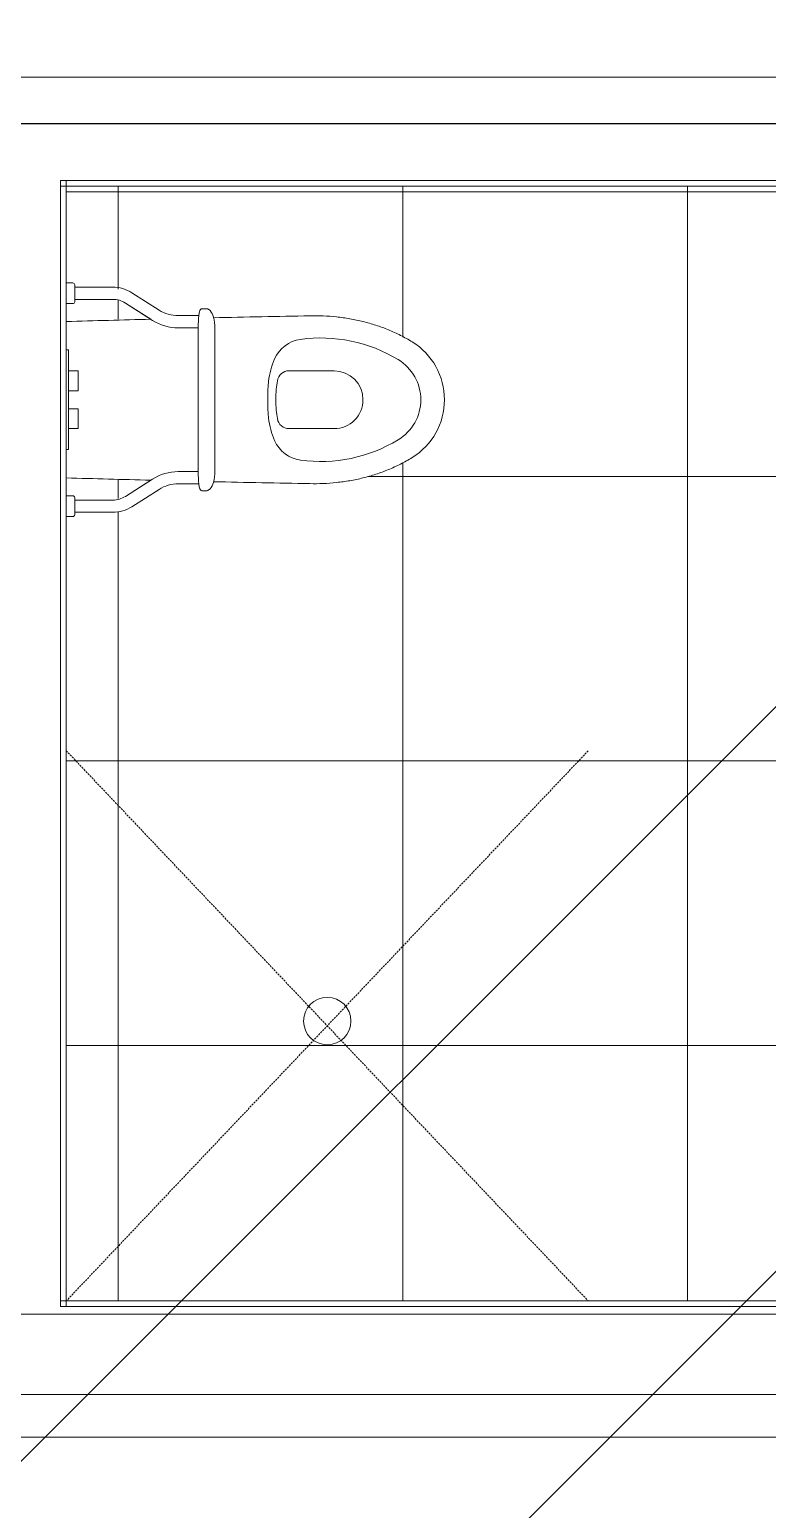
# Model space of a CAD drawing. Header units: millimetres. Extents: x 674 to 609626, y -20132 to 4061356.
# Drawn here: x 435023 to 436577, y 3969435 to 3972555 of the extents above; entities that cross this region are included whole.
import ezdxf

# ---------------------------------------------------------------- set-up
doc = ezdxf.new("R2010")
doc.units = ezdxf.units.MM
doc.linetypes.add('Hidden', pattern=[6, 4, -2])
doc.linetypes.add('Hidden_2_', pattern=[4, 3, -1])
for name, color, linetype, lineweight in [('A-000-M_MASS', 13, 'Continuous', 25), ('A-000-MH_MASS', 13, 'Hidden_2_', 25), ('A-230-H-FLOOR', 190, 'Continuous', 13), ('A-230-M_FLOOR', 192, 'Continuous', 13), ('A-760-M_FFE_STORAGE', 31, 'Continuous', 13), ('M-520-M_DRAINAGE_FW', 2, 'Continuous', 13), ('Z-030-M_GRID', 191, 'Continuous', 13), ('Z-060-M_DETAIL', 92, 'Continuous', 25)]:
    doc.layers.add(name, color=color, linetype=linetype, lineweight=lineweight)

# ---------------------------------------------------------------- blocks, each defined once
blk = doc.blocks.new('ASSEMBLY - Disabled Shower - Disabled Shower-3176797-S0_021 - ROOF LOADING PLAN')
at = {"layer": 'A-000-MH_MASS', "linetype": 'Hidden', "lineweight": 5}
for p, q in [((-1160, 6.833295953619878e-14), (1.353583911622991e-13, 1100.000000000004)), ((-1160, 1100), (0.1063010017209386, 4.060751734868973e-13))]:
    blk.add_line(p, q, dxfattribs=at)
blk = doc.blocks.new('WALL_FINISH - M-TIL2 Wall Tile-2625529-S0_021 - ROOF LOADING PLAN')
at = {"layer": 'A-000-M_MASS', "lineweight": 5}
for p, q in [((3660.000000001871, 0), (0, 0)), ((0, 0), (0, -12.00000000020518)), ((3660.000000001871, -12.00000000020518), (3660.000000001871, 0)), ((0, -12.00000000020518), (1103.500003744753, -12.00000000020518)), ((1541.500003744751, -12.00000000020518), (3660.000000001871, -12.00000000020518))]:
    blk.add_line(p, q, dxfattribs=at)
blk = doc.blocks.new('WALL_FINISH - M-TIL2 Wall Tile-2702120-S0_021 - ROOF LOADING PLAN')
at = {"layer": 'A-000-M_MASS', "lineweight": 5}
for p, q in [((2374.000000003168, 0), (0, 0)), ((0, 0), (0, -11.99999999992797)), ((2374.000000003168, -11.99999999992797), (2374.000000003168, 0)), ((0, -11.99999999992797), (1665.760169869113, -11.99999999992797)), ((1709.360169869095, -11.99999999992797), (1747.194808137172, -11.99999999992797)), ((2076.805191862945, -11.99999999992797), (2114.639830131022, -11.99999999992797)), ((2158.239830131003, -11.99999999992797), (2374.000000003168, -11.99999999992797))]:
    blk.add_line(p, q, dxfattribs=at)
blk = doc.blocks.new('WALL_FINISH - M-TIL2 Wall Tile-2702121-S0_021 - ROOF LOADING PLAN')
at = {"layer": 'A-000-M_MASS', "lineweight": 5}
for p, q in [((2297.119226130982, 0), (0, 0)), ((0, 0), (0, -12.00000000020518)), ((2297.119226130982, -12.00000000020518), (2297.119226130982, 0)), ((0, -12.00000000020518), (2297.119226130982, -12.00000000020518))]:
    blk.add_line(p, q, dxfattribs=at)
blk = doc.blocks.new('WALL_FINISH - M-FLT1 - Skirting Tile-2702124-S0_021 - ROOF LOADING PLAN')
at = {"layer": 'A-000-M_MASS', "lineweight": 5}
h = blk.add_hatch(dxfattribs=at)
h.set_pattern_fill('FP_16', color=256, style=0, pattern_type=2)
h.set_pattern_definition([(0, (0, 0), (0, 600), []), (90, (0, 0), (-600, 3.673940397442059e-14), [])])
h.paths.add_polyline_path([(2374.000000007361, -11.99999999731176), (2374.047701345484, -11.99999999731176), (2374.047701345484, 2.702836354728788e-09), (2374.000000007361, 2.702836354728788e-09)])
blk = doc.blocks.new('718300BW_BK_File_Rfa_150605_ori_2016Mar11091553 - Standard-2536217-S0_021 - ROOF LOADING PLAN')
at = {"layer": 'M-520-M_DRAINAGE_FW', "lineweight": 5}
for p, q in [((-2389579.350064433, 3972021.155113462), (-2389579.350064433, 3971977.555113462)), ((-2389565.350064433, 3972021.155113462), (-2389579.350064433, 3972021.155113462)), ((-2389561.350064433, 3972012.175331178), (-2389561.350064433, 3972017.155113463)), ((-2389481.282103977, 3972012.175331178), (-2389561.350064433, 3972012.175331178)), ((-2389561.350064433, 3972012.175331178), (-2389561.350064433, 3971986.439020642)), ((-2389561.350064433, 3971981.555113462), (-2389561.350064433, 3971986.475331177)), ((-2389561.350064433, 3971986.475331177), (-2389481.282103977, 3971986.475331177)), ((-2389454.780030637, 3971978.746115494), (-2389401.18641071, 3971944.579282484)), ((-2389454.780030637, 3971978.746115494), (-2389397.530651784, 3971942.248674755)), ((-2389383.715169333, 3971963.91944873), (-2389440.964548185, 3972000.416889468)), ((-2389383.715169333, 3971963.91944873), (-2389440.964548185, 3972000.416889468)), ((-2389579.350064433, 3971977.555113462), (-2389565.350064433, 3971977.555113462)), ((-2389300.094900148, 3971952.16100702), (-2389343.397613541, 3971952.16100702)), ((-2389300.094900148, 3971952.16100702), (-2389343.397613541, 3971952.16100702)), ((-2389282.634095424, 3971966.707769084), (-2389293.768501691, 3971966.707769084)), ((-2389579.350064433, 3971939.720475195), (-2389579.350064433, 3971610.110091468)), ((-2389343.397613541, 3971926.46100702), (-2389301.321349781, 3971926.46100702)), ((-2389301.321349781, 3971621.890627593), (-2389301.321349781, 3971927.93993907)), ((-2389266.139877524, 3971896.358108277), (-2389266.139877524, 3971925.515611933)), ((-2389266.139877524, 3971653.472458385), (-2389266.139877524, 3971896.358108277)), ((-2389579.350064433, 3971879.915283332), (-2389574.350064433, 3971879.915283332)), ((-2389574.350064433, 3971879.915283332), (-2389574.350064433, 3971835.915283332)), ((-2389574.350064433, 3971835.915283332), (-2389554.350064433, 3971835.915283332)), ((-2389574.350064433, 3971793.915283332), (-2389574.350064433, 3971835.915283332)), ((-2389554.350064433, 3971835.915283332), (-2389554.350064433, 3971793.915283332)), ((-2389015.030745856, 3971835.892512978), (-2389109.797297284, 3971835.892512978)), ((-2389554.350064433, 3971793.915283332), (-2389574.350064433, 3971793.915283332)), ((-2389574.350064433, 3971793.915283332), (-2389574.350064433, 3971755.915283331)), ((-2389574.350064433, 3971755.915283331), (-2389554.350064433, 3971755.915283331)), ((-2389574.350064433, 3971713.915283331), (-2389574.350064433, 3971755.915283331)), ((-2389554.350064433, 3971755.915283331), (-2389554.350064433, 3971713.915283331)), ((-2389554.350064433, 3971713.915283331), (-2389574.350064433, 3971713.915283331)), ((-2389574.350064433, 3971713.915283331), (-2389574.350064433, 3971669.915283331)), ((-2389109.797297284, 3971713.938053685), (-2389015.030745856, 3971713.938053685)), ((-2389574.350064433, 3971669.915283331), (-2389579.350064433, 3971669.915283331)), ((-2389266.139877524, 3971624.31495473), (-2389266.139877524, 3971653.472458385)), ((-2389397.530651784, 3971607.581891907), (-2389454.780030637, 3971571.084451169)), ((-2389401.18641071, 3971605.251284179), (-2389454.780030637, 3971571.084451169)), ((-2389301.321349781, 3971623.369559643), (-2389343.397613541, 3971623.369559643)), ((-2389440.964548185, 3971549.413677195), (-2389383.715169333, 3971585.911117933)), ((-2389440.964548185, 3971549.413677195), (-2389383.715169333, 3971585.911117933)), ((-2389343.397613541, 3971597.669559643), (-2389300.094900148, 3971597.669559643)), ((-2389343.397613541, 3971597.669559643), (-2389300.094900148, 3971597.669559643)), ((-2389293.768501691, 3971583.122797579), (-2389282.634095424, 3971583.122797579)), ((-2389565.350064433, 3971572.275453201), (-2389579.350064433, 3971572.275453201)), ((-2389579.350064433, 3971572.275453201), (-2389579.350064433, 3971528.6754532)), ((-2389561.350064433, 3971563.355235485), (-2389561.350064433, 3971568.275453201)), ((-2389481.282103977, 3971563.355235485), (-2389561.350064433, 3971563.355235485)), ((-2389561.350064433, 3971563.355235485), (-2389561.350064433, 3971537.655235485)), ((-2389579.350064433, 3971528.6754532), (-2389565.350064433, 3971528.6754532)), ((-2389561.350064433, 3971532.675453201), (-2389561.350064433, 3971537.655235485)), ((-2389561.350064433, 3971537.655235485), (-2389481.282103977, 3971537.655235485))]:
    blk.add_line(p, q, dxfattribs=at)
for centre, radius, start, end in [((-2389565.350064433, 3972017.155113463), 4, 0, 90), ((-2389481.282103977, 3971937.175331178), 74.99999999997664, 57.48180502226009, 90), ((-2389565.350064433, 3971981.555113462), 4, 269.9999999999996, 0), ((-2389481.282103977, 3971937.175331178), 49.29999999981374, 57.48180502237972, 90), ((-2389343.397613541, 3972027.16100702), 75, 237.4818050218552, 269.9999999999996), ((-2389343.397613541, 3972027.16100702), 75, 237.4818050218552, 269.9999999999996), ((-2389061.538037173, 3971927.93993907), 239.7833126070909, 174.1430584105829, 180), ((-2389013.25746979, 3971902.95371622), 291.0276085219569, 168.6226962998856, 170.2655989045052), ((-2389285.021251095, 3971957.638886308), 13.81646037595927, 146.9818680065118, 168.6226963009214), ((-2389293.768501691, 3971963.32335368), 3.384415403474122, 90, 146.9818680056623), ((-2389282.634095424, 3971962.779110233), 3.92865885142191, 36.119652482021, 90), ((-2389282.634095424, 3971962.779110233), 3.92865885142191, 36.119652482021, 90), ((-2389279.740628451, 3971960.313127941), 4.790016372685182, 35.15022642253074, 86.64820490899854), ((-2389279.740628451, 3971960.313127941), 4.790016372304436, 35.15022642359364, 86.64820490873272), ((-2389311.97773896, 3971937.614262923), 44.21678097662872, 15.26304894662257, 35.15022642344385), ((-2389311.97773896, 3971937.614262923), 44.21678097662872, 15.26304894662257, 35.15022642379125), ((-2389356.315283431, 3971925.515611933), 90.17540590624367, 14.27226994529663, 15.26304894649871), ((-2389356.315283431, 3971925.515611933), 90.175405906979, 0, 15.26304894649596), ((-2388216.373384464, 3925230.735332999), 46728.8668645403, 91.04173268262902, 91.29067453795969), ((-2388216.373384359, 3925230.735329196), 46728.86686834515, 91.45289338673523, 91.67142697524162), ((-2389343.397613541, 3972027.16100702), 100.7000000001479, 237.4818050221069, 269.9999999999996), ((-2389076.2629268, 3971832.840684515), 69.99999999995347, 97.79479260633163, 156.1029035252608), ((-2389043.087068249, 3971590.487197558), 314.61367547738, 58.73958812071215, 97.79479260623508), ((-2388925.804463007, 3971774.915283736), 143.4378955040511, 301.7836896222476, 58.2163093337852), ((-2388997.89808616, 3971798.118918068), 155.7125971702783, 156.1029035252305, 174.3244442474096), ((-2388931.127498007, 3971774.915283331), 98.86228106543055, 301.2604118794789, 58.73958812066085), ((-2389109.797297284, 3971810.892512978), 25, 90, 170.9081279366679), ((-2389015.030745856, 3971774.915283331), 60.97722964640707, 0, 90), ((-2388764.419787994, 3971774.915283331), 390.3410787734375, 174.3244442473634, 185.6755557525682), ((-2388884.979732572, 3971774.915283331), 252.6780587939267, 175.0255390979863, 180), ((-2388884.979732572, 3971774.915283331), 252.6780587939087, 170.908127936262, 175.0255390979856), ((-2388884.979732572, 3971774.915283331), 252.6780587942339, 180, 184.9744609019181), ((-2389015.030745856, 3971774.915283331), 60.97722964640707, 269.9999999999996, 0), ((-2388997.89808616, 3971751.711648595), 155.7125971700442, 185.6755557525746, 203.8970964747111), ((-2388884.979732572, 3971774.915283331), 252.6780587939267, 184.974460901909, 189.0918720636335), ((-2389109.797297284, 3971738.938053685), 24.9999999999216, 189.0918720633581, 269.9999999999996), ((-2389076.2629268, 3971716.989882148), 70.00000000000536, 203.8970964748024, 262.2052073936911), ((-2389043.087068249, 3971959.343369104), 314.6136754774075, 262.2052073937494, 301.2604118793374), ((-2388216.373384422, 4018319.095235073), 46728.86686595061, 268.3285730247495, 268.5471066132671), ((-2389343.397613541, 3971522.669559643), 100.6999999997206, 90, 122.5181949780129), ((-2389061.538037173, 3971621.890627593), 239.7833126070909, 180, 185.8569415893174), ((-2389356.315283431, 3971624.31495473), 90.17540590709521, 344.7369510535788, 0), ((-2389343.397613541, 3971522.669559643), 75.00000000022696, 90, 122.5181949780085), ((-2389343.397613541, 3971522.669559643), 75.00000000022696, 90, 122.5181949780085), ((-2389013.25746979, 3971646.876850443), 291.0276085219048, 189.7344010954794, 191.3773037000965), ((-2389285.021251095, 3971592.191680355), 13.81646037599396, 191.3773036988387, 213.0181319929221), ((-2389293.768501691, 3971586.507212983), 3.384415403506218, 213.0181319943373, 269.9999999999996), ((-2389282.634095424, 3971587.05145643), 3.928658851422369, 269.9999999999996, 323.8803475173571), ((-2389282.634095424, 3971587.05145643), 3.928658851422369, 269.9999999999996, 323.8803475173571), ((-2389279.740628451, 3971589.517438722), 4.790016372580443, 273.3517950884624, 324.8497735815595), ((-2389279.740628451, 3971589.517438722), 4.790016372580443, 273.3517950884624, 324.8497735815595), ((-2389311.97773896, 3971612.21630374), 44.21678097649198, 324.8497735765558, 344.736951053377), ((-2389311.97773896, 3971612.21630374), 44.21678097649198, 324.8497735765558, 344.736951053377), ((-2389356.31528343, 3971624.31495473), 90.17540590562491, 344.7369510532925, 345.7277300545075), ((-2388216.373384468, 4018319.09523348), 46728.86686435735, 268.7093254620401, 268.9582673173711), ((-2389565.350064433, 3971568.275453201), 4, 0, 90), ((-2389481.282103977, 3971612.655235485), 49.30000000005567, 269.9999999999996, 302.5181949777518), ((-2389481.282103977, 3971612.655235485), 75, 269.9999999999996, 302.5181949778141), ((-2389565.350064433, 3971532.675453201), 4, 269.9999999999996, 0)]:
    blk.add_arc(centre, radius, start, end, dxfattribs=at)
for points in [[(-2388850.253736706, 3971896.843613595), (-2388858.350786244, 3971901.763810352), (-2388874.830928276, 3971910.932445812), (-2388900.337732379, 3971922.682632694), (-2388922.427739554, 3971930.774213522), (-2388940.468299868, 3971936.249549897), (-2388954.073532991, 3971939.879928438), (-2388967.793135892, 3971943.013550204), (-2388986.30419558, 3971946.519380491), (-2389009.614082911, 3971949.745910123), (-2389037.642647265, 3971951.8763397), (-2389056.484853813, 3971952.077867746), (-2389065.935189893, 3971951.878760603)], [(-2389065.935189893, 3971597.95180606), (-2389056.484853911, 3971597.752698919), (-2389037.642647556, 3971597.954226963), (-2389009.614083491, 3971600.084656517), (-2388986.3041964, 3971603.311186117), (-2388967.793136903, 3971606.817016368), (-2388954.073534143, 3971609.950638102), (-2388940.46830116, 3971613.581016605), (-2388922.427741032, 3971619.056352924), (-2388900.337734085, 3971627.147933668), (-2388874.830930244, 3971638.89812043), (-2388858.350788382, 3971648.066755794), (-2388850.253738928, 3971652.986952501)]]:
    blk.add_open_spline(points, degree=3, knots=[0, 0, 0, 0, 0.125, 0.25, 0.375, 0.4375, 0.5, 0.5625, 0.625, 0.75, 0.875, 1, 1, 1, 1], dxfattribs=at)
blk = doc.blocks.new('Joinery_Custom Bench Seat - Joinery_Custom Bench Seat-3199195-S0_021 - ROOF LOADING PLAN')
at = {"layer": 'A-760-M_FFE_STORAGE', "lineweight": 5}
for p, q in [((1647.051959496732, 263.4296733577061), (1015.524413363122, 45.97730067136717)), ((1671.469571083616, 192.5157801833564), (1647.051959499383, 263.4296733533234)), ((1810.053587517815, -209.9614278168778), (1671.469571083616, 192.515780183356)), ((728.3473678730529, -2.079655389833533), (-1071.321866550201, -2.079655389833533)), ((1810.0068475485, -209.8204731159097), (959.7156396959545, -502.6059734798999)), ((1810.055383265776, -209.9614278170426), (1810.006847551133, -209.8204731202568)), ((1810.05538326573, -209.9614278169091), (1825.743290636397, -255.5213673982701)), ((1838.669214123745, -293.0601084937194), (1825.743290636443, -255.5213673984038)), ((976.0144293166202, -600.0000000001982), (1841.715923276938, -301.9081901187395)), ((1841.715923276938, -301.9081901187399), (1838.669214123745, -293.0601084937196)), ((1850.088620596999, -326.2316063735626), (1841.713396730912, -301.908190118701)), ((1055.007473863361, -599.9999999997254), (1850.088620596999, -326.2316063735626)), ((-1469.242211155876, -399.9999999957855), (-1469.242211155876, -502.7549646901992)), ((959.7161521467797, -502.6058877231645), (-1471.321866550093, -502.6058877231645)), ((-1471.321866547442, -502.6058877275489), (-1471.321866547442, -502.7549646947228)), ((-1471.321866547442, -550.9402169231203), (-1471.321866547442, -502.7549646945815)), ((967.8044580351175, -550.9402169231203), (959.7408362215698, -502.7549646945815)), ((-1471.321866547442, -550.940216923262), (-1471.321866547442, -590.642062988914)), ((-1471.321866547442, -600.0000000001982), (-1471.321866547442, -590.6420629889137)), ((-1471.321866547442, -600.0000000001982), (976.0144293166202, -600.0000000001982)), ((976.0144293166272, -599.9999999997254), (1055.007473863361, -599.9999999997254))]:
    blk.add_line(p, q, dxfattribs=at)
at = {"layer": 'A-760-M_FFE_STORAGE', "lineweight": 5, "flags": 128}
for points in [[(1015.52441336333, 45.9773006707781), (981.9426899146315, 35.16041102968284), (947.9552680480994, 25.69508450818503), (913.6165203885006, 17.5964636094639), (878.9813816068456, 10.87750439933734), (844.1052605367458, 5.548955779318749), (809.0439515320892, 1.619342290409804), (773.8535452079483, -0.9050495239910561), (738.5903387075224, -2.020181175585276), (728.3473678730529, -2.07965538976423)], [(-1071.321866550201, -2.079655390006792), (-1087.234436190298, -2.397949223123214), (-1103.121549113465, -3.352321520231362), (-1118.957789328123, -4.941245489235826), (-1134.717822228128, -7.162179190719326), (-1150.376435122772, -10.01156960460257), (-1165.908577571781, -13.48485831400121), (-1181.289401460582, -17.57648879789413), (-1196.494300752011, -22.27991532044034), (-1211.498950850765, -27.5876134023908), (-1226.279347517471, -33.49109185924426), (-1240.811845270466, -39.98090638462863), (-1255.073195213431, -47.04667465988387), (-1269.040582228751, -54.67709296299136), (-1282.691661476715, -62.85995425231641), (-1296.004594142611, -71.58216769550181), (-1308.958082374119, -80.82977961163306), (-1321.531403353346, -90.58799579437955), (-1333.704442448849, -100.8412051794505), (-1345.457725394912, -111.57300481908), (-1356.772449445995, -122.7662261232415), (-1367.63051345733, -134.402962325455), (-1378.014546842746, -146.4645971303229), (-1387.907937363964, -158.9318344951135), (-1397.294857706655, -171.7847294995134), (-1406.160290800696, -185.0027202534768), (-1414.490053844331, -198.5646607912986), (-1422.270820993599, -212.4488549013191), (-1429.49014468087, -226.6330908346741), (-1436.136475528301, -241.0946768397272), (-1442.199180824307, -255.8104774638299), (-1447.668561533772, -270.7569505652356), (-1452.535867814273, -285.9101849753561), (-1456.79331301405, -301.2459387515894), (-1460.434086129036, -316.7396779594522), (-1463.452362698867, -332.366615921263), (-1465.843314124901, -348.1017528699402), (-1467.603115394883, -363.9199159430095), (-1468.72895120224, -379.7957994538614), (-1469.219020449785, -395.7040053755612), (-1469.242211155963, -399.9999999957855)]]:
    blk.add_lwpolyline(points, dxfattribs=at)
at = {"layer": 'A-760-M_FFE_STORAGE', "lineweight": 5}
blk.add_open_spline([(959.7408362215933, -502.7549646947228), (959.7082631746263, -502.558468441325), (959.7084988941415, -502.5593017180416), (959.7406864656496, -502.7518181266049)], degree=3, dxfattribs=at)
blk.add_open_spline([(974.4484135436594, -590.642062988914), (973.8994433541867, -587.4229001463469), (972.8370953563409, -580.9848556741983), (971.3085488739857, -571.8874168059502), (969.9703827926963, -563.8794072060424), (968.5265712701165, -555.2648919067886), (967.9419895492337, -551.7248514471388), (967.8044580351412, -550.940216923262)], degree=3, knots=[0, 0, 0, 0, 0.1666666666666667, 0.3333333333333333, 0.5, 0.6666666666666666, 1, 1, 1, 1], dxfattribs=at)
blk = doc.blocks.new('25021-APA-ZZ-ZZ-M3-AR-000001_V3_rvt-2-S0_021 - ROOF LOADING PLAN')
at = {"layer": 'A-230-H-FLOOR', "lineweight": 5}
h = blk.add_hatch(dxfattribs=at)
h.set_pattern_fill('FP_13', color=256, style=0, pattern_type=2)
h.set_pattern_definition([(0, (-2388391.35, 3971012.915), (0, 600), []), (90, (-2388391.35, 3971012.915), (-600, 3.673940397442059e-14), [])])
h.paths.add_polyline_path([(-2389300.09490015, 3971952.161007025), (-2389270.392039925, 3971952.161007025), (-2389269.320599071, 3971949.254371867)])
h.paths.add_polyline_path([(-2389271.971380681, 3971593.385079224), (-2389279.460572965, 3971584.735616294), (-2389299.359958648, 3971593.562360926)])
h.paths.add_polyline_path([(-2389300.09490015, 3971597.669559647), (-2389270.392039925, 3971597.669559647), (-2389273.135065633, 3971593.562360926), (-2389299.359958648, 3971597.557594909)])
h.paths.add_polyline_path([(-2388023.69320732, 3969874.915283336), (-2387472.850068181, 3969874.915283336), (-2387472.850068181, 3969887.915283336), (-2387034.850068181, 3969887.915283336), (-2387034.850068181, 3969874.915283336), (-2385943.350064436, 3969874.915283336), (-2385944.041512611, 3970928.111822728), (-2386148.197774135, 3971521.024658177), (-2386136.851551227, 3971524.931476031), (-2385931.350064436, 3970928.111822725), (-2385931.350064436, 3970965.337720023), (-2386140.368410904, 3971572.37107547), (-2386115.77870664, 3971580.837989651), (-2386417.912188713, 3972458.277081016), (-2386442.495658241, 3972449.812313626), (-2386467.23883798, 3972521.671725371), (-2386478.528052632, 3972517.541064188), (-2386475.346306518, 3972506.194869042), (-2387290.323939832, 3972225.569088189), (-2387294.230838307, 3972224.915283336), (-2389579.350064436, 3972224.915283336), (-2389579.350064436, 3972021.155113467), (-2389561.350064435, 3972012.175331182), (-2389453.576887266, 3972006.87053164), (-2389401.186410713, 3971975.057658608), (-2389357.501867612, 3971953.499144319), (-2389268.923126941, 3971947.746554651), (-2389009.62353284, 3971949.455675797), (-2388954.092595775, 3971939.797135646), (-2388900.504599799, 3971922.342584383), (-2388850.253736709, 3971896.843613599), (-2388822.038275898, 3971873.945623936), (-2388800.482343632, 3971844.692043923), (-2388786.969361141, 3971810.960316075), (-2388782.366567505, 3971774.915282434), (-2388786.969361141, 3971738.870248877), (-2388800.482344904, 3971705.138521275), (-2388822.038275898, 3971675.884941655), (-2388850.253736709, 3971652.986952505), (-2388900.504599799, 3971627.487981984), (-2388954.092595775, 3971610.0334309), (-2389020.48170474, 3971599.907664854), (-2389065.935189895, 3971597.951806065), (-2389343.397613544, 3971597.669559647), (-2389375.590466386, 3971590.06846934), (-2389413.626319784, 3971566.842257055), (-2389467.177849911, 3971538.993372784), (-2389490.270554091, 3971537.655235489), (-2389561.350064435, 3971537.655235489), (-2389579.350064436, 3971528.675453205), (-2389578.741640466, 3969874.915283336), (-2388029.35006157, 3969874.915283336)])
h.paths.add_polyline_path([(-2388029.35006157, 3969937.031544766), (-2388024.271810479, 3969937.031544766), (-2388023.69320732, 3969884.915283336)])
h.paths.add_polyline_path([(-2389029.350064434, 3970414.896933953), (-2389054.359239126, 3970421.598122115), (-2389072.667225656, 3970439.906108645), (-2389079.368413818, 3970464.915283336), (-2389072.667225656, 3970489.924458028), (-2389054.359239126, 3970508.232444558), (-2389029.350064434, 3970514.93363272), (-2389004.340889743, 3970508.232444558), (-2388986.032903213, 3970489.924458028), (-2388979.331715051, 3970464.915283336), (-2388986.032903213, 3970439.906108645), (-2389004.340889743, 3970421.598122115), (-2389016.404363009, 3970416.601267878)])
h.paths.add_polyline_path([(-2389561.350064435, 3971563.355235489), (-2389463.070541526, 3971566.842257055), (-2389403.391238481, 3971603.845669443), (-2389403.82921647, 3971605.320835905), (-2389579.350064436, 3971607.595745371), (-2389579.350064436, 3971572.275453205)])
h.paths.add_polyline_path([(-2389579.350064436, 3971939.720475199), (-2389406.154549858, 3971947.746554651), (-2389472.010907638, 3971985.595728934), (-2389516.994261621, 3971986.475331182), (-2389561.350064435, 3971986.475331182), (-2389579.350064436, 3971977.555113466), (-2389579.350064436, 3971942.2348213)])
h.paths.add_polyline_path([(-2389299.359958648, 3971956.268205746), (-2389279.460572965, 3971965.094950377), (-2389271.971380681, 3971956.445487448)])
at = {"layer": 'A-230-M_FLOOR', "lineweight": 5}
for p, q in [((-2389831.350064432, 3972356.915283332), (-2387314.312707507, 3972356.915283332)), ((-2369626.548054528, 3969677.91528333), (-2393037.654748966, 3969677.91528333)), ((-2396309.014840269, 3969587.91528333), (-2383902.29164566, 3969587.91528333))]:
    blk.add_line(p, q, dxfattribs=at)
for radius, start, end in [(50.01834938395768, 0, 180), (50.01834938349202, 180, 0)]:
    blk.add_arc((-2389029.350064431, 3970464.915283332), radius, start, end, dxfattribs=at)
at = {"layer": 'A-000-M_MASS', "color": 253, "lineweight": 5}
for name, p, rotation in [('WALL_FINISH - M-FLT1 - Skirting Tile-2702124-S0_021 - ROOF LOADING PLAN', (-2389591.350064433, 3969862.915283331), 90), ('WALL_FINISH - M-TIL2 Wall Tile-2702120-S0_021 - ROOF LOADING PLAN', (-2389591.350064433, 3969862.915283331), 90), ('ASSEMBLY - Disabled Shower - Disabled Shower-3176797-S0_021 - ROOF LOADING PLAN', (-2389579.350064431, 3969874.915283334), 270.0000000000066), ('WALL_FINISH - M-TIL2 Wall Tile-2625529-S0_021 - ROOF LOADING PLAN', (-2385931.350064434, 3969862.915283331), 180)]:
    blk.add_blockref(name, p, dxfattribs=dict(at, rotation=rotation))
blk.add_blockref('WALL_FINISH - M-TIL2 Wall Tile-2702121-S0_021 - ROOF LOADING PLAN', (-2389591.350064433, 3972236.915283332), dxfattribs=at)
at = {"layer": 'A-760-M_FFE_STORAGE', "color": 253, "lineweight": 5}
blk.add_blockref('Joinery_Custom Bench Seat - Joinery_Custom Bench Seat-3199195-S0_021 - ROOF LOADING PLAN', (-2388368.401035884, 3972957.231770502), dxfattribs=at)
at = {"layer": 'M-520-M_DRAINAGE_FW', "color": 253, "lineweight": 5}
blk.add_blockref('718300BW_BK_File_Rfa_150605_ori_2016Mar11091553 - Standard-2536217-S0_021 - ROOF LOADING PLAN', (0, 0), dxfattribs=at)

msp = doc.modelspace()

# ---------------------------------------------------------------- hatches: boundary and pattern name
at = {"layer": 'Z-060-M_DETAIL', "lineweight": 18}
h = msp.add_hatch(dxfattribs=at)
h.set_pattern_fill('FP_46', color=171, style=0, pattern_type=2)
h.set_pattern_definition([(45, (2824679.297205387, 0), (-3367.596045400933, 3367.596045400933), []), (45, (2825869.922205387, 0), (0, 6735.192090801866), []), (45, (2823488.672205387, 0), (0, 6735.192090801866), [])])
h.paths.add_polyline_path([(521463.5219934792, 3967087.1704956), (526641.7963455501, 3967087.1704956), (519220.9528264944, 3993545.428639135), (507838.3205975965, 3995964.881808464), (506690.7957091094, 3999297.459146688), (504771.8728928892, 3998993.520356289), (498761.8306668904, 4037108.919888724), (471346.7850017962, 4030276.515639688), (477409.8783845408, 4012393.83851732), (477108.2129696519, 4012291.559335724), (470444.496671027, 4031643.949990198), (413821.5561366491, 4012146.657976205), (429337.1400522701, 3967087.1704956), (517392.2171936901, 3967087.1704956)])

# ---------------------------------------------------------------- linework, layer by layer
at = {"layer": 'Z-030-M_GRID'}
msp.add_line((426794.7844916773, 3969846.704077377), (524069.3558877697, 3969846.704077378), dxfattribs=at)

# ---------------------------------------------------------------- block references
at = {"lineweight": 5}
msp.add_blockref('25021-APA-ZZ-ZZ-M3-AR-000001_V3_rvt-2-S0_021 - ROOF LOADING PLAN', (2824679.297205387, 0), dxfattribs=at)

doc.saveas('drawing.dxf')
